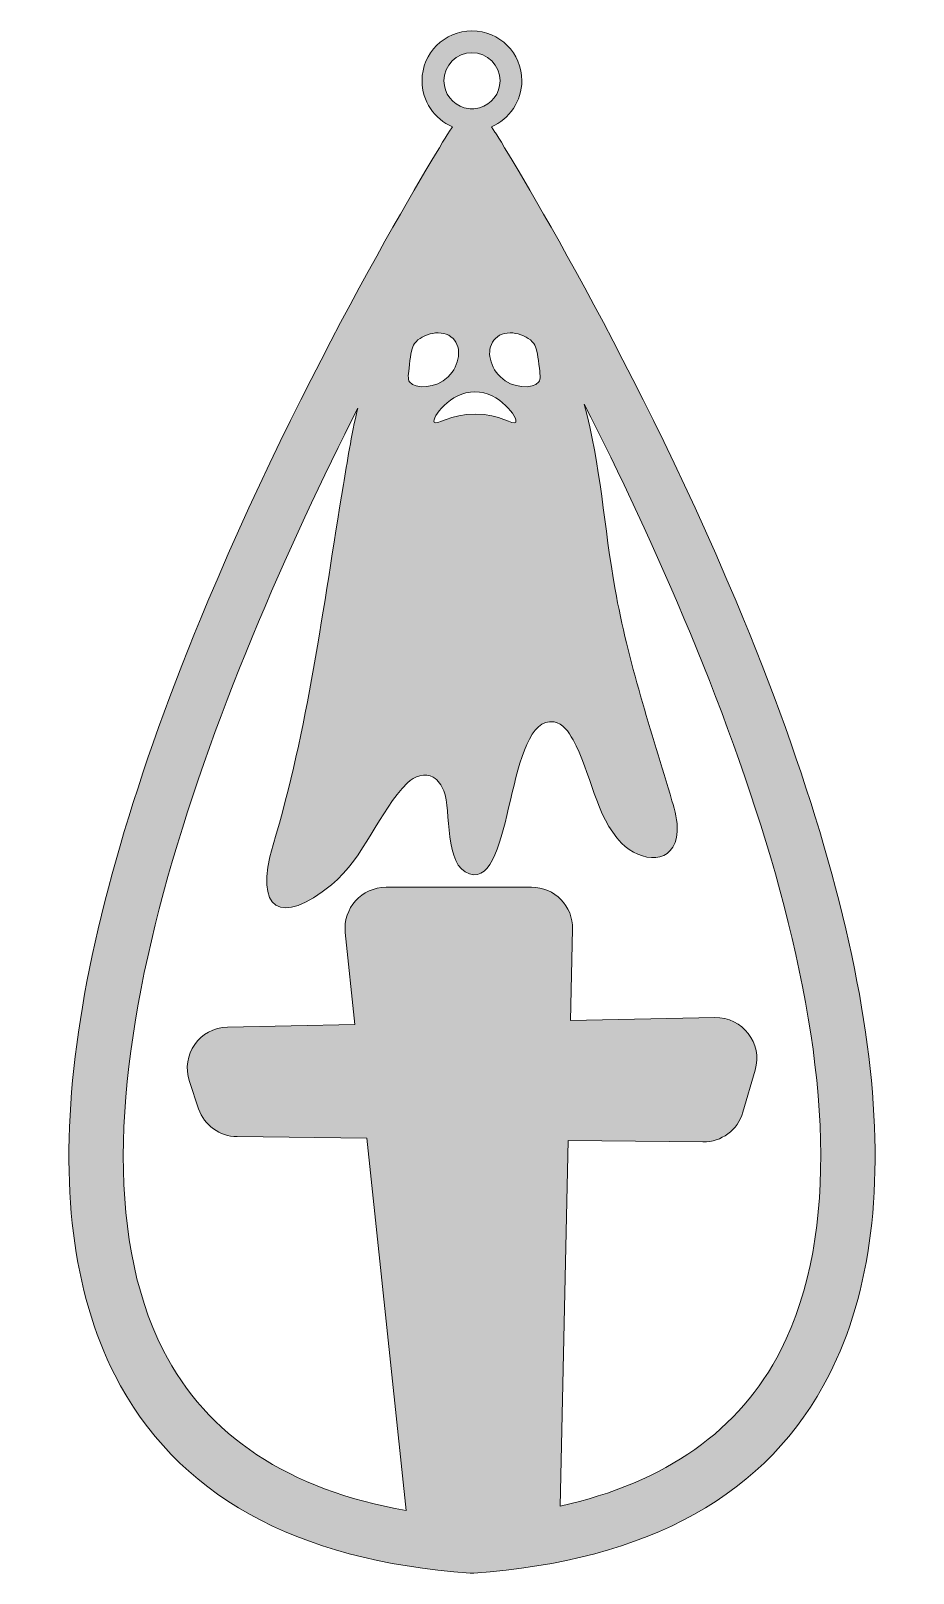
# Model space of a CAD drawing. Extents: x 687 to 8353, y -2922 to -78.
# Drawn here: x 687 to 2313, y -2922 to -78 of the extents above; entities that cross this region are included whole.
import ezdxf

# ---------------------------------------------------------------- set-up
doc = ezdxf.new("R2010")
doc.units = 0
doc.header["$MEASUREMENT"] = 0
doc.layers.add('Layer 1', color=7, linetype='Continuous')

msp = doc.modelspace()

# ---------------------------------------------------------------- hatches: boundary and pattern name
at = {"layer": 'Layer 1', "true_color": 0x6870b5}
h = msp.add_hatch(color=173, dxfattribs=at)
h.dxf.hatch_style = 2
edge = h.paths.add_edge_path()
edge.add_spline(control_points=[(1986.8, -1130), (1789.5, -658.8), (1544.9, -268.8), (1542.4, -265), (1542.4, -265), (1536.1, -255.2), (1536.1, -255.2), (1568.9, -241), (1592, -208.4), (1592, -170.4), (1592, -119.6), (1550.8, -78.4), (1500, -78.4), (1449.1, -78.4), (1407.9, -119.6), (1407.9, -170.4), (1407.9, -208.4), (1431, -241), (1463.8, -255.2), (1463.8, -255.2), (1457.6, -265), (1457.6, -265), (1455.2, -268.8), (1210.6, -658.8), (1013.2, -1130), (744.4, -1771.4), (686.7, -2251.3), (841.5, -2556.1), (953.3, -2776.2), (1173.7, -2899.1), (1496.6, -2921.4), (1496.6, -2921.4), (1500, -2921.6), (1500, -2921.6), (1500, -2921.6), (1503.5, -2921.4), (1503.5, -2921.4), (1826.2, -2899.1), (2046.7, -2776.2), (2158.4, -2556.1), (2313.3, -2251.3), (2255.6, -1771.4), (1986.8, -1130)], knot_values=[0, 0, 0, 0, 1, 1, 1, 2, 2, 2, 3, 3, 3, 4, 4, 4, 5, 5, 5, 6, 6, 6, 7, 7, 7, 8, 8, 8, 9, 9, 9, 10, 10, 10, 11, 11, 11, 12, 12, 12, 13, 13, 13, 14, 14, 14, 14], degree=3, periodic=1)
edge = h.paths.add_edge_path()
edge.add_spline(control_points=[(1613.8, -654.8), (1619.4, -662.2), (1620.7, -672.8), (1623.5, -693.7), (1625.7, -711.6), (1626.9, -720.5), (1623.1, -725.6), (1612.7, -739.6), (1573.9, -737.9), (1552.3, -716.4), (1530.1, -694.3), (1526, -662.5), (1543.1, -645.5), (1561.9, -626.6), (1600, -636.2), (1613.8, -654.8)], knot_values=[0, 0, 0, 0, 1, 1, 1, 2, 2, 2, 3, 3, 3, 4, 4, 4, 5, 5, 5, 5], degree=3, periodic=1)
edge = h.paths.add_edge_path()
edge.add_spline(control_points=[(1505.4, -743.8), (1550.9, -743.8), (1585.5, -792), (1580.6, -799.9), (1576.7, -805.9), (1551.5, -785.3), (1506.4, -785), (1460.2, -784.8), (1434.1, -806.1), (1430.1, -799.9), (1425.2, -791.9), (1459.9, -743.8), (1505.4, -743.8)], knot_values=[0, 0, 0, 0, 1, 1, 1, 2, 2, 2, 3, 3, 3, 4, 4, 4, 4], degree=3, periodic=1)
edge = h.paths.add_edge_path()
edge.add_spline(control_points=[(1448.3, -170.4), (1448.3, -142), (1471.5, -118.8), (1500, -118.8), (1528.5, -118.8), (1551.7, -142), (1551.7, -170.4), (1551.7, -194.1), (1535.8, -214.1), (1514.1, -220.2), (1509.6, -221.5), (1504.9, -222.2), (1500, -222.2), (1495.1, -222.2), (1490.3, -221.5), (1485.8, -220.2), (1464.2, -214.1), (1448.3, -194.1), (1448.3, -170.4)], knot_values=[0, 0, 0, 0, 1, 1, 1, 2, 2, 2, 3, 3, 3, 4, 4, 4, 5, 5, 5, 6, 6, 6, 6], degree=3, periodic=1)
edge = h.paths.add_edge_path()
edge.add_spline(control_points=[(1384.7, -693.7), (1387.4, -672.8), (1388.8, -662.2), (1394.2, -654.8), (1408, -636.2), (1446.1, -626.6), (1465, -645.5), (1482, -662.5), (1477.8, -694.3), (1455.8, -716.4), (1434.2, -737.9), (1395.3, -739.6), (1385, -725.6), (1381.3, -720.5), (1382.4, -711.6), (1384.7, -693.7)], knot_values=[0, 0, 0, 0, 1, 1, 1, 2, 2, 2, 3, 3, 3, 4, 4, 4, 5, 5, 5, 5], degree=3, periodic=1)
edge = h.paths.add_edge_path()
edge.add_spline(control_points=[(2069.1, -2510.7), (1994.2, -2658.3), (1857.6, -2754.6), (1662.4, -2798.1), (1662.4, -2798.1), (1677.1, -2123.8), (1677.1, -2123.8), (1677.1, -2123.8), (1925.8, -2126.6), (1925.8, -2126.6), (1959.8, -2127), (1989.8, -2104.7), (1999.4, -2072), (1999.4, -2072), (2022, -1994.1), (2022, -1994.1), (2036.3, -1945.1), (1998.9, -1896.3), (1947.8, -1897.3), (1947.8, -1897.3), (1681.9, -1902.5), (1681.9, -1902.5), (1681.9, -1902.5), (1685.5, -1734.5), (1685.5, -1734.5), (1686.5, -1692.1), (1652.3, -1657.1), (1609.8, -1657.1), (1609.8, -1657.1), (1341.6, -1657.1), (1341.6, -1657.1), (1296.7, -1657.1), (1261.6, -1696.1), (1266.3, -1740.8), (1266.3, -1740.8), (1284.1, -1910.3), (1284.1, -1910.3), (1284.1, -1910.3), (1049.2, -1914.9), (1049.2, -1914.9), (998.1, -1916), (962.6, -1966.5), (979, -2015), (979, -2015), (996, -2065.5), (996, -2065.5), (1006.4, -2096), (1034.8, -2116.6), (1066.9, -2116.9), (1066.9, -2116.9), (1306.2, -2119.6), (1306.2, -2119.6), (1306.2, -2119.6), (1378.7, -2806.3), (1378.7, -2806.3), (1161.4, -2767.6), (1011.1, -2668.6), (930.9, -2510.8), (708.9, -2073.5), (1034.6, -1277.1), (1289.4, -774), (1277.2, -825), (1269.6, -875), (1263, -914.8), (1244, -1028.6), (1227.8, -1141.6), (1207.9, -1254), (1188.5, -1363.1), (1165.6, -1471.5), (1133.3, -1579.2), (1096.9, -1700), (1147.9, -1729.4), (1240.9, -1652.6), (1302.9, -1601.3), (1327.1, -1518.5), (1381.3, -1464.5), (1393.6, -1452.2), (1413.6, -1445.8), (1428.7, -1454.2), (1438.1, -1459.6), (1444, -1469.4), (1448, -1479.5), (1462, -1515.2), (1448.2, -1618.2), (1495.6, -1632.7), (1577.7, -1657.8), (1562.4, -1338.4), (1651.2, -1352.3), (1667.6, -1354.9), (1678.2, -1370.6), (1686.3, -1385.3), (1719.4, -1444.4), (1727.2, -1526.2), (1775.8, -1575.9), (1810.4, -1611.3), (1874.6, -1618.3), (1878.4, -1554.1), (1879.6, -1535), (1874.1, -1516.2), (1868.7, -1497.8), (1830.3, -1368.8), (1787.5, -1240.7), (1763.9, -1108.3), (1743.7, -994.8), (1737, -877.2), (1707.1, -766.9), (1962.4, -1269.5), (2292.3, -2071.2), (2069.1, -2510.7)], knot_values=[0, 0, 0, 0, 1, 1, 1, 2, 2, 2, 3, 3, 3, 4, 4, 4, 5, 5, 5, 6, 6, 6, 7, 7, 7, 8, 8, 8, 9, 9, 9, 10, 10, 10, 11, 11, 11, 12, 12, 12, 13, 13, 13, 14, 14, 14, 15, 15, 15, 16, 16, 16, 17, 17, 17, 18, 18, 18, 19, 19, 19, 20, 20, 20, 21, 21, 21, 22, 22, 22, 23, 23, 23, 24, 24, 24, 25, 25, 25, 26, 26, 26, 27, 27, 27, 28, 28, 28, 29, 29, 29, 30, 30, 30, 31, 31, 31, 32, 32, 32, 33, 33, 33, 34, 34, 34, 35, 35, 35, 36, 36, 36, 36], degree=3, periodic=1)

# ---------------------------------------------------------------- linework, layer by layer
at = {"layer": 'Layer 1', "lineweight": 0}
for points, knots in [([(1986.8, -1130), (1789.5, -658.8), (1544.9, -268.8), (1542.4, -265), (1542.4, -265), (1536.1, -255.2), (1536.1, -255.2), (1568.9, -241), (1592, -208.4), (1592, -170.4), (1592, -119.6), (1550.8, -78.4), (1500, -78.4), (1449.1, -78.4), (1407.9, -119.6), (1407.9, -170.4), (1407.9, -208.4), (1431, -241), (1463.8, -255.2), (1463.8, -255.2), (1457.6, -265), (1457.6, -265), (1455.2, -268.8), (1210.6, -658.8), (1013.2, -1130), (744.4, -1771.4), (686.7, -2251.3), (841.5, -2556.1), (953.3, -2776.2), (1173.7, -2899.1), (1496.6, -2921.4), (1496.6, -2921.4), (1500, -2921.6), (1500, -2921.6), (1500, -2921.6), (1503.5, -2921.4), (1503.5, -2921.4), (1826.2, -2899.1), (2046.7, -2776.2), (2158.4, -2556.1), (2313.3, -2251.3), (2255.6, -1771.4), (1986.8, -1130)], [0, 0, 0, 0, 1, 1, 1, 2, 2, 2, 3, 3, 3, 4, 4, 4, 5, 5, 5, 6, 6, 6, 7, 7, 7, 8, 8, 8, 9, 9, 9, 10, 10, 10, 11, 11, 11, 12, 12, 12, 13, 13, 13, 14, 14, 14, 14]), ([(1448.3, -170.4), (1448.3, -142), (1471.5, -118.8), (1500, -118.8), (1528.5, -118.8), (1551.7, -142), (1551.7, -170.4), (1551.7, -194.1), (1535.8, -214.1), (1514.1, -220.2), (1509.6, -221.5), (1504.9, -222.2), (1500, -222.2), (1495.1, -222.2), (1490.3, -221.5), (1485.8, -220.2), (1464.2, -214.1), (1448.3, -194.1), (1448.3, -170.4)], [0, 0, 0, 0, 1, 1, 1, 2, 2, 2, 3, 3, 3, 4, 4, 4, 5, 5, 5, 6, 6, 6, 6]), ([(1384.7, -693.7), (1387.4, -672.8), (1388.8, -662.2), (1394.2, -654.8), (1408, -636.2), (1446.1, -626.6), (1465, -645.5), (1482, -662.5), (1477.8, -694.3), (1455.8, -716.4), (1434.2, -737.9), (1395.3, -739.6), (1385, -725.6), (1381.3, -720.5), (1382.4, -711.6), (1384.7, -693.7)], [0, 0, 0, 0, 1, 1, 1, 2, 2, 2, 3, 3, 3, 4, 4, 4, 5, 5, 5, 5]), ([(1613.8, -654.8), (1619.4, -662.2), (1620.7, -672.8), (1623.5, -693.7), (1625.7, -711.6), (1626.9, -720.5), (1623.1, -725.6), (1612.7, -739.6), (1573.9, -737.9), (1552.3, -716.4), (1530.1, -694.3), (1526, -662.5), (1543.1, -645.5), (1561.9, -626.6), (1600, -636.2), (1613.8, -654.8)], [0, 0, 0, 0, 1, 1, 1, 2, 2, 2, 3, 3, 3, 4, 4, 4, 5, 5, 5, 5]), ([(2069.1, -2510.7), (1994.2, -2658.3), (1857.6, -2754.6), (1662.4, -2798.1), (1662.4, -2798.1), (1677.1, -2123.8), (1677.1, -2123.8), (1677.1, -2123.8), (1925.8, -2126.6), (1925.8, -2126.6), (1959.8, -2127), (1989.8, -2104.7), (1999.4, -2072), (1999.4, -2072), (2022, -1994.1), (2022, -1994.1), (2036.3, -1945.1), (1998.9, -1896.3), (1947.8, -1897.3), (1947.8, -1897.3), (1681.9, -1902.5), (1681.9, -1902.5), (1681.9, -1902.5), (1685.5, -1734.5), (1685.5, -1734.5), (1686.5, -1692.1), (1652.3, -1657.1), (1609.8, -1657.1), (1609.8, -1657.1), (1341.6, -1657.1), (1341.6, -1657.1), (1296.7, -1657.1), (1261.6, -1696.1), (1266.3, -1740.8), (1266.3, -1740.8), (1284.1, -1910.3), (1284.1, -1910.3), (1284.1, -1910.3), (1049.2, -1914.9), (1049.2, -1914.9), (998.1, -1916), (962.6, -1966.5), (979, -2015), (979, -2015), (996, -2065.5), (996, -2065.5), (1006.4, -2096), (1034.8, -2116.6), (1066.9, -2116.9), (1066.9, -2116.9), (1306.2, -2119.6), (1306.2, -2119.6), (1306.2, -2119.6), (1378.7, -2806.3), (1378.7, -2806.3), (1161.4, -2767.6), (1011.1, -2668.6), (930.9, -2510.8), (708.9, -2073.5), (1034.6, -1277.1), (1289.4, -774), (1277.2, -825), (1269.6, -875), (1263, -914.8), (1244, -1028.6), (1227.8, -1141.6), (1207.9, -1254), (1188.5, -1363.1), (1165.6, -1471.5), (1133.3, -1579.2), (1096.9, -1700), (1147.9, -1729.4), (1240.9, -1652.6), (1302.9, -1601.3), (1327.1, -1518.5), (1381.3, -1464.5), (1393.6, -1452.2), (1413.6, -1445.8), (1428.7, -1454.2), (1438.1, -1459.6), (1444, -1469.4), (1448, -1479.5), (1462, -1515.2), (1448.2, -1618.2), (1495.6, -1632.7), (1577.7, -1657.8), (1562.4, -1338.4), (1651.2, -1352.3), (1667.6, -1354.9), (1678.2, -1370.6), (1686.3, -1385.3), (1719.4, -1444.4), (1727.2, -1526.2), (1775.8, -1575.9), (1810.4, -1611.3), (1874.6, -1618.3), (1878.4, -1554.1), (1879.6, -1535), (1874.1, -1516.2), (1868.7, -1497.8), (1830.3, -1368.8), (1787.5, -1240.7), (1763.9, -1108.3), (1743.7, -994.8), (1737, -877.2), (1707.1, -766.9), (1962.4, -1269.5), (2292.3, -2071.2), (2069.1, -2510.7)], [0, 0, 0, 0, 1, 1, 1, 2, 2, 2, 3, 3, 3, 4, 4, 4, 5, 5, 5, 6, 6, 6, 7, 7, 7, 8, 8, 8, 9, 9, 9, 10, 10, 10, 11, 11, 11, 12, 12, 12, 13, 13, 13, 14, 14, 14, 15, 15, 15, 16, 16, 16, 17, 17, 17, 18, 18, 18, 19, 19, 19, 20, 20, 20, 21, 21, 21, 22, 22, 22, 23, 23, 23, 24, 24, 24, 25, 25, 25, 26, 26, 26, 27, 27, 27, 28, 28, 28, 29, 29, 29, 30, 30, 30, 31, 31, 31, 32, 32, 32, 33, 33, 33, 34, 34, 34, 35, 35, 35, 36, 36, 36, 36]), ([(1505.4, -743.8), (1550.9, -743.8), (1585.5, -792), (1580.6, -799.9), (1576.7, -805.9), (1551.5, -785.3), (1506.4, -785), (1460.2, -784.8), (1434.1, -806.1), (1430.1, -799.9), (1425.2, -791.9), (1459.9, -743.8), (1505.4, -743.8)], [0, 0, 0, 0, 1, 1, 1, 2, 2, 2, 3, 3, 3, 4, 4, 4, 4])]:
    msp.add_open_spline(points, degree=3, knots=knots, dxfattribs=at)

doc.saveas('drawing.dxf')
